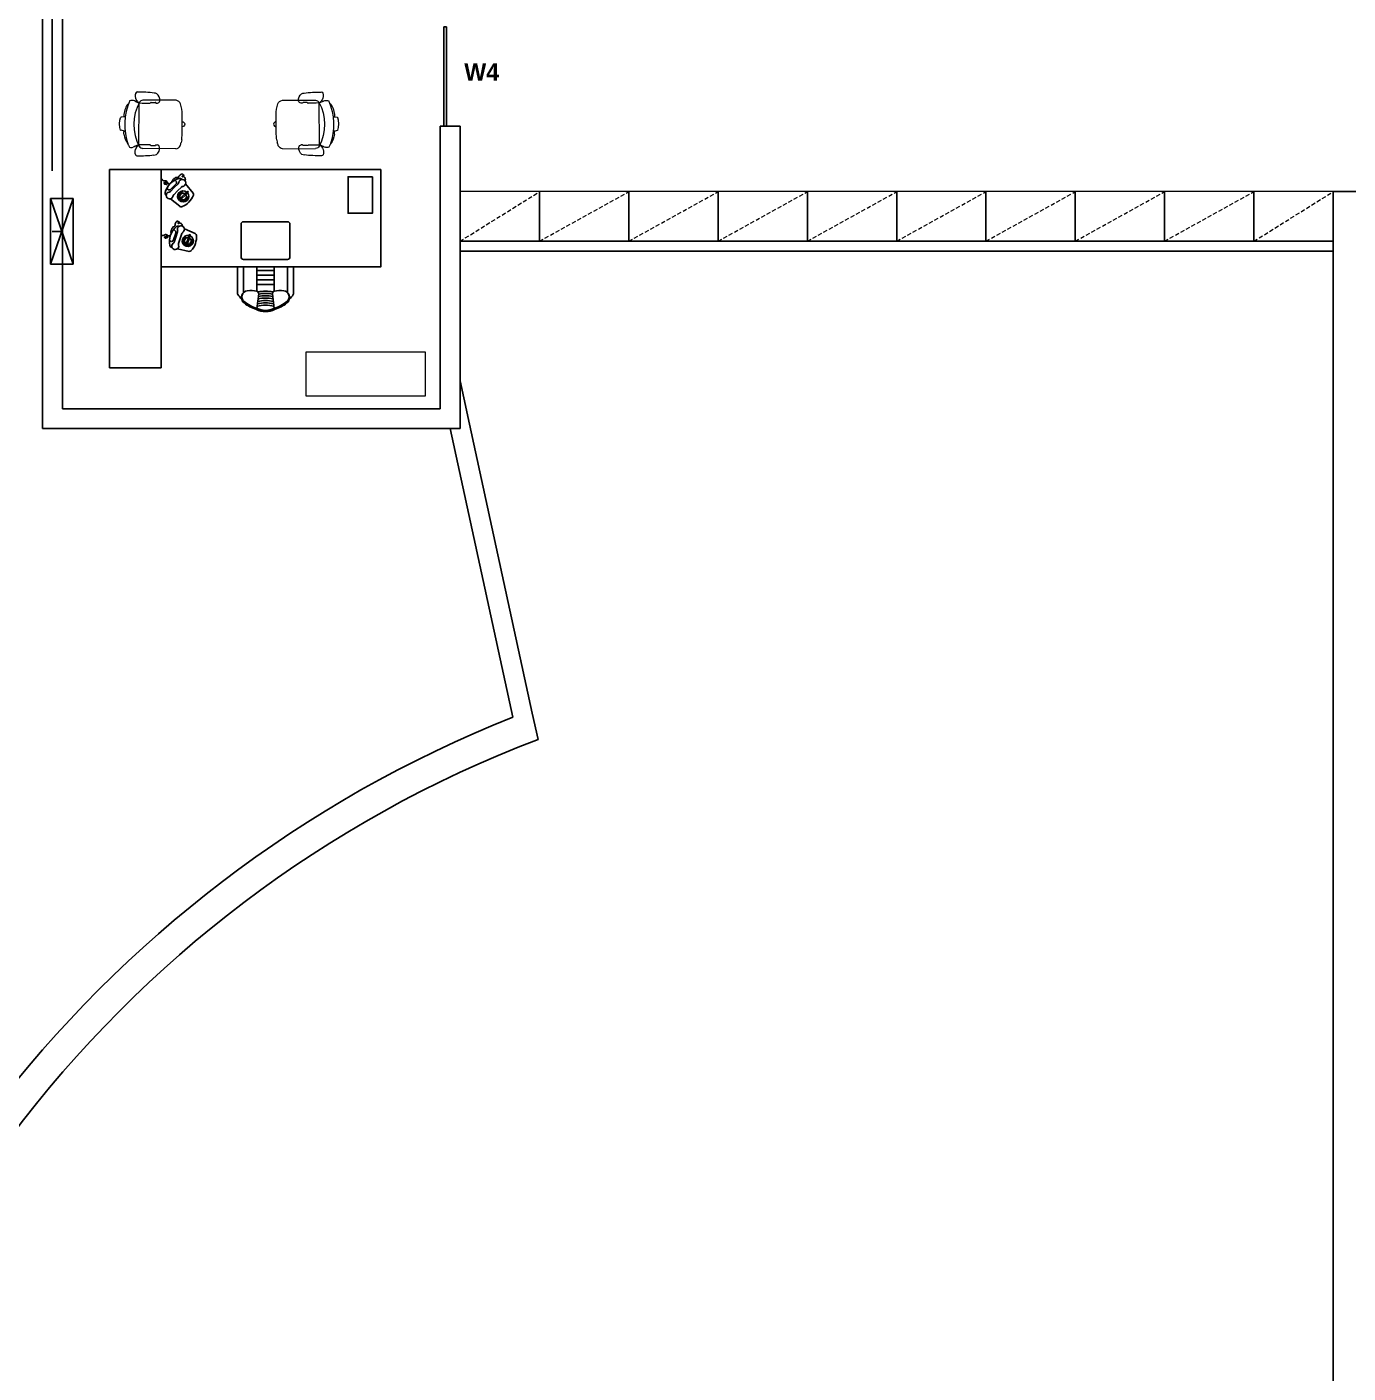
# Model space of a CAD drawing. Header units: inches. Extents: x 482566 to 494966, y -26460 to -22226.
# Drawn here: x 484490 to 485089, y -25709 to -25098 of the extents above; entities that cross this region are included whole.
import ezdxf

# ---------------------------------------------------------------- set-up
doc = ezdxf.new("R2010")
doc.units = ezdxf.units.IN
doc.header["$LTSCALE"] = 15
doc.header["$MEASUREMENT"] = 0
doc.linetypes.add('HIDDEN2', pattern=[0.1875, 0.125, -0.0625])
doc.linetypes.add('TRATTEGGIATA2', pattern=[9.525, 6.35, -3.175])
doc.layers.add('A-furniture', color=50, linetype='Continuous', lineweight=9)
doc.layers.add('I-ANNO-TEXT', color=7, linetype='Continuous', lineweight=18)
for name, color, linetype in [('furniture', 4, 'Continuous'), ('GLAZING', 4, 'Continuous'), ('I-FURN', 4, 'Continuous'), ('I-WALL-IN', 3, 'Continuous'), ('SUI GAS LINE', 30, 'TRATTEGGIATA2')]:
    doc.layers.add(name, color=color, linetype=linetype)
doc.styles.add('MICRO', font='')
doc.styles.get('MICRO').set_extended_font_data('MicrogrammaSSi', bold=True)

# ---------------------------------------------------------------- blocks, each defined once
blk = doc.blocks.new('A$C756F409C')
at = {"layer": 'A-furniture'}
blk.add_lwpolyline([(0, -0.448), (1.2, -0.448), (1.2, 0), (0, 0)], close=True, dxfattribs=at)
blk = doc.blocks.new('A$C6A0E07C9')
at = {"layer": 'A-furniture'}
for p, q in [((-0.214, 0.272), (0.118, 0.288)), ((-0.269, 0.177), (-0.266, 0.205)), ((-0.012, 0.242), (-0.025, 0.242)), ((-0.011, 0.243), (-0.012, 0.242)), ((-0.008, 0.248), (-0.011, 0.243)), ((-0.011, 0.243), (-0.011, 0.243)), ((0.038, 0.251), (-0.003, 0.25)), ((0.042, 0.251), (0.045, 0.247)), ((0.045, 0.247), (0.046, 0.246)), ((0.046, 0.246), (0.048, 0.245)), ((0.048, 0.245), (0.048, 0.245)), ((0.159, 0.25), (0.179, -0.167)), ((0.315, 0.152), (0.319, 0.129)), ((-0.291, 0.02), (-0.289, 0.029)), ((-0.288, 0.01), (-0.291, 0.02)), ((-0.289, 0.029), (-0.284, 0.038)), ((-0.282, 0.002), (-0.288, 0.01)), ((-0.284, 0.038), (-0.276, 0.044)), ((-0.274, -0.003), (-0.282, 0.002)), ((-0.276, 0.044), (-0.267, 0.046)), ((0.315, 0.121), (0.306, 0.12)), ((0.313, 0.121), (0.347, 0.116)), ((0.351, 0.113), (0.36, 0.088)), ((0.364, 0.015), (0.358, -0.011)), ((0.36, 0.088), (0.366, 0.051)), ((0.366, 0.051), (0.364, 0.015)), ((-0.264, -0.004), (-0.274, -0.003)), ((0.311, -0.022), (0.322, -0.023)), ((0.32, -0.023), (0.355, -0.015)), ((0.355, -0.015), (0.356, -0.013)), ((0.356, -0.013), (0.358, -0.011)), ((-0.189, -0.217), (0.143, -0.2)), ((0.009, -0.176), (-0.004, -0.177)), ((0.009, -0.176), (0.009, -0.176)), ((0.01, -0.176), (0.009, -0.176)), ((0.013, -0.182), (0.01, -0.176)), ((0.059, -0.18), (0.018, -0.183)), ((0.063, -0.179), (0.066, -0.175)), ((0.066, -0.175), (0.067, -0.174)), ((0.067, -0.174), (0.069, -0.173)), ((0.069, -0.173), (0.069, -0.173)), ((0.296, -0.147), (0.284, -0.159))]:
    blk.add_line(p, q, dxfattribs=at)
for centre, radius, start, end in [((-0.21, 0.223), 0.0487, 94.526, 161.0109), ((0.027, 0.278), 0.0792, 129.4999, 189.1152), ((0.007, 0.283), 0.0635, 94.0792, 117.5938), ((0.224, -0.892), 1.257, 92.3594, 100.1757), ((0.117, 0.241), 0.0463, 34.0902, 88.4441), ((0.108, 0.326), 0.0879, 309.6726, 333.0223), ((0.172, 0.345), 0.0192, 28.1256, 89.2436), ((-1.125, 2.793), 2.849, 297.1157, 298.0695), ((-0.92, -0.013), 1.143, 14.0931, 15.0056), ((0.121, 0.323), 0.0749, 330.3794, 24.513), ((0.234, 0.223), 0.0597, 72.5282, 107.7011), ((0.195, 0.222), 0.0806, 25.5198, 45.5387), ((0.182, 0.142), 0.452, 175.5289, 182.0991), ((0.594, -0.035), 0.893, 162.1203, 164.4323), ((-0.022, 0.271), 0.0292, 192.0047, 264.4409), ((-0.004, 0.244), 0.00623, 84.8455, 131.3174), ((0.037, 0.241), 0.0101, 64.5281, 88.6391), ((0.001, 1.553), 1.309, 272.0899, 276.676), ((0.149, 0.274), 0.0211, 279.8693, 313.3434), ((-0.249, 0.025), 0.471, 334.5973, 30.9732), ((0.17, 0.245), 0.0129, 130.1366, 158.0173), ((0.187, 0.181), 0.0779, 100.0525, 108.2672), ((-0.301, 0.026), 0.614, 339.6108, 22.0467), ((0.128, 0.125), 0.189, 8.0925, 40.8276), ((72.219, 3.627), 72.574, 182.76527, 182.92488), ((0.31, 0.129), 0.0088, 301.088, 3.1667), ((0.347, 0.111), 0.00513, 22.8184, 91.0076), ((0.081, -0.062), 0.341, 182.481, 200.7553), ((0.116, -0.038), 0.211, 328.6962, 1.8079), ((0.318, -0.031), 0.00903, 2.1237, 63.3709), ((-0.186, -0.16), 0.0572, 202.8821, 266.1169), ((0.052, -0.207), 0.0792, 176.5782, 236.1936), ((0.002, -0.206), 0.0292, 101.2525, 173.6887), ((0.017, -0.177), 0.00623, 234.376, 280.848), ((0.058, -0.17), 0.0101, 277.0543, 301.1654), ((0.152, -1.479), 1.309, 89.0174, 93.6036), ((0.138, -0.155), 0.0449, 276.7939, 330.1521), ((0.172, -0.191), 0.0211, 52.3501, 85.8241), ((0.197, -0.155), 0.0211, 212.6602, 229.0352), ((0.163, -0.292), 0.122, 63.0548, 80.6357), ((0.136, -0.248), 0.0879, 32.6712, 56.0209), ((0.202, -0.26), 0.0192, 276.4498, 337.5679), ((-0.92, -0.013), 1.143, 350.6964, 351.6126), ((0.149, -0.244), 0.0749, 341.1805, 35.314), ((0.324, 0.055), 0.26, 246.1539, 250.8174), ((0.249, -0.153), 0.0392, 254.2998, 275.9911), ((0.254, -0.14), 0.0518, 269.3553, 293.3788), ((0.031, -0.214), 0.0635, 248.0997, 271.6142), ((0.131, 0.976), 1.257, 265.5178, 273.334)]:
    blk.add_arc(centre, radius, start, end, dxfattribs=at)
blk = doc.blocks.new('A$C129F564C')
at = {"layer": 'furniture'}
for p, q in [((0.888, 1.021), (0.873, 1.14)), ((1.014, 1.14), (1, 1.021)), ((0.714, 0.8), (0.714, 1.015)), ((0.764, 0.8), (0.764, 1.011)), ((0.873, 1), (0.873, 0.8)), ((1.014, 1), (1.014, 0.8)), ((1.124, 0.8), (1.124, 1.011)), ((1.174, 0.8), (1.174, 1.015)), ((1.014, 0.944), (0.873, 0.944)), ((1.014, 0.906), (0.873, 0.906)), ((1.014, 0.868), (0.873, 0.868)), ((1.014, 0.83), (0.873, 0.83)), ((1.571, 0.673), (1.665, 0.651)), ((1.679, 0.524), (1.698, 0.578)), ((1.711, 0.64), (1.713, 0.639)), ((1.731, 0.587), (1.722, 0.59)), ((1.609, 0.487), (1.521, 0.527)), ((1.655, 0.467), (1.653, 0.468)), ((1.7, 0.497), (1.691, 0.5)), ((1.647, 0.303), (1.722, 0.242)), ((1.6, 0.12), (1.538, 0.194)), ((1.679, 0.122), (1.719, 0.163)), ((1.753, 0.156), (1.746, 0.163)), ((1.758, 0.212), (1.76, 0.21)), ((1.631, 0.081), (1.63, 0.083)), ((1.686, 0.089), (1.679, 0.095))]:
    blk.add_line(p, q, dxfattribs=at)
for points in [[(1.12, 1.083, 0.106121), (1.014, 1.14, 0.249834), (0.873, 1.14, 0.106121), (0.768, 1.083)], [(0.748, 1.064, 0.042822), (0.717, 1.027)], [(1.17, 1.027, 0.042822), (1.14, 1.064, 0.249834)]]:
    blk.add_lwpolyline(points, format="xyb", dxfattribs=at)
for points in [[(0, 0), (0, 0.8), (1.8, 0.8), (1.8, 0)], [(1.568, 0.557), (1.575, 0.555), (1.569, 0.535), (1.561, 0.537)], [(1.583, 0.608), (1.593, 0.605), (1.579, 0.566), (1.57, 0.57)], [(0.067, 0.06), (0.067, 0.36), (0.267, 0.36), (0.267, 0.06)], [(1.629, 0.24), (1.637, 0.233), (1.608, 0.204), (1.601, 0.211)], [(1.593, 0.201), (1.599, 0.195), (1.584, 0.18), (1.579, 0.186)]]:
    blk.add_lwpolyline(points, close=True, dxfattribs=at)
for points in [[(1.124, 0.429), (0.764, 0.429, -0.414214), (0.744, 0.449), (0.744, 0.719, -0.414214), (0.764, 0.739), (1.124, 0.739, -0.414214), (1.144, 0.719), (1.144, 0.449, -0.414214)], [(1.657, 0.609), (1.643, 0.567), (1.629, 0.525, -0.162278), (1.621, 0.515, 2), (1.665, 0.501, -0.162278), (1.665, 0.513), (1.679, 0.555), (1.693, 0.597, -0.162278), (1.7, 0.606, 2), (1.657, 0.621, -0.162278)], [(1.696, 0.208), (1.665, 0.176), (1.634, 0.145, -0.162278), (1.623, 0.14, 2), (1.655, 0.107, -0.162278), (1.661, 0.118), (1.692, 0.15), (1.723, 0.181, -0.162278), (1.734, 0.186, 2), (1.702, 0.218, -0.162278)]]:
    blk.add_lwpolyline(points, format="xyb", close=True, dxfattribs=at)
for points in [[(1.727, 0.555), (1.731, 0.545), (1.734, 0.545), (1.736, 0.545), (1.742, 0.545), (1.744, 0.545), (1.746, 0.544), (1.747, 0.545), (1.749, 0.545), (1.753, 0.547), (1.755, 0.547), (1.765, 0.552), (1.768, 0.554), (1.771, 0.556), (1.771, 0.558), (1.771, 0.559), (1.769, 0.561), (1.766, 0.562), (1.766, 0.563), (1.763, 0.563), (1.762, 0.565), (1.752, 0.56), (1.75, 0.56), (1.747, 0.56), (1.744, 0.558), (1.747, 0.553), (1.747, 0.551), (1.747, 0.549), (1.747, 0.547), (1.747, 0.545), (1.751, 0.538), (1.753, 0.537), (1.755, 0.537), (1.758, 0.536), (1.759, 0.535), (1.76, 0.533), (1.764, 0.535), (1.766, 0.534), (1.768, 0.535), (1.769, 0.537), (1.77, 0.538), (1.775, 0.541), (1.778, 0.541), (1.781, 0.543), (1.783, 0.543), (1.785, 0.543), (1.787, 0.543), (1.789, 0.543), (1.791, 0.543), (1.793, 0.541), (1.796, 0.54), (1.799, 0.538), (1.8, 0.538)], [(1.628, 0.465), (1.628, 0.464), (1.629, 0.464), (1.626, 0.458), (1.627, 0.457), (1.626, 0.456), (1.626, 0.456), (1.626, 0.455), (1.626, 0.455), (1.626, 0.454), (1.628, 0.453), (1.628, 0.453), (1.63, 0.452), (1.629, 0.451), (1.631, 0.45), (1.63, 0.45), (1.632, 0.449), (1.632, 0.448), (1.633, 0.448), (1.633, 0.448), (1.634, 0.447), (1.634, 0.446), (1.635, 0.445), (1.634, 0.444), (1.638, 0.443), (1.638, 0.443), (1.642, 0.441), (1.642, 0.442), (1.646, 0.44), (1.646, 0.441), (1.657, 0.437), (1.657, 0.438), (1.658, 0.437), (1.658, 0.438), (1.659, 0.438), (1.66, 0.439), (1.66, 0.438), (1.661, 0.441), (1.661, 0.442), (1.661, 0.443), (1.66, 0.443), (1.66, 0.444), (1.659, 0.444), (1.659, 0.445), (1.658, 0.445), (1.658, 0.443), (1.657, 0.444), (1.656, 0.442), (1.656, 0.442), (1.655, 0.441), (1.655, 0.441), (1.655, 0.44), (1.654, 0.44), (1.654, 0.439), (1.653, 0.439), (1.653, 0.438), (1.653, 0.438), (1.651, 0.434), (1.651, 0.434), (1.651, 0.433), (1.652, 0.433), (1.651, 0.432), (1.653, 0.431), (1.653, 0.431), (1.655, 0.43), (1.655, 0.429), (1.659, 0.428), (1.658, 0.428), (1.66, 0.427), (1.66, 0.427), (1.666, 0.424), (1.666, 0.425), (1.667, 0.425), (1.668, 0.426), (1.669, 0.425), (1.669, 0.426), (1.671, 0.426), (1.671, 0.428), (1.672, 0.427), (1.673, 0.428), (1.674, 0.428), (1.675, 0.429), (1.675, 0.429), (1.676, 0.431), (1.676, 0.43), (1.677, 0.431), (1.677, 0.431), (1.678, 0.433), (1.679, 0.433), (1.679, 0.435), (1.678, 0.435), (1.679, 0.437), (1.679, 0.437), (1.68, 0.438), (1.68, 0.438), (1.682, 0.442), (1.682, 0.441), (1.684, 0.446), (1.684, 0.446), (1.684, 0.448), (1.684, 0.448), (1.685, 0.451), (1.685, 0.452), (1.685, 0.453), (1.685, 0.453), (1.686, 0.456), (1.686, 0.456), (1.686, 0.457), (1.686, 0.457), (1.686, 0.458), (1.686, 0.458), (1.687, 0.463), (1.688, 0.463), (1.688, 0.464), (1.688, 0.464), (1.689, 0.466), (1.689, 0.466), (1.69, 0.468), (1.691, 0.468), (1.691, 0.469), (1.691, 0.469), (1.692, 0.47), (1.694, 0.47), (1.694, 0.472), (1.696, 0.471), (1.696, 0.472), (1.697, 0.471), (1.697, 0.472), (1.698, 0.471), (1.699, 0.472), (1.7, 0.472), (1.7, 0.472), (1.701, 0.471), (1.702, 0.473), (1.703, 0.473), (1.703, 0.474), (1.704, 0.474), (1.704, 0.475), (1.705, 0.474), (1.705, 0.476), (1.705, 0.476), (1.706, 0.478), (1.706, 0.478), (1.707, 0.479), (1.707, 0.479), (1.708, 0.481), (1.708, 0.481), (1.709, 0.482), (1.709, 0.482), (1.71, 0.484), (1.71, 0.484), (1.71, 0.485), (1.711, 0.485), (1.715, 0.497), (1.715, 0.497), (1.716, 0.498), (1.716, 0.497), (1.717, 0.499), (1.717, 0.499), (1.718, 0.501), (1.718, 0.501), (1.719, 0.503), (1.718, 0.503), (1.718, 0.504), (1.718, 0.504), (1.718, 0.505), (1.718, 0.506), (1.719, 0.508), (1.718, 0.508), (1.721, 0.515), (1.72, 0.515), (1.72, 0.516), (1.72, 0.517), (1.72, 0.518), (1.718, 0.518), (1.719, 0.519), (1.716, 0.52), (1.716, 0.52), (1.714, 0.521)], [(1.735, 0.129), (1.735, 0.118), (1.737, 0.116), (1.739, 0.115), (1.744, 0.113), (1.746, 0.112), (1.747, 0.111), (1.749, 0.111), (1.751, 0.11), (1.755, 0.11), (1.757, 0.109), (1.768, 0.109), (1.772, 0.11), (1.775, 0.11), (1.776, 0.112), (1.776, 0.113), (1.775, 0.115), (1.773, 0.117), (1.773, 0.119), (1.772, 0.12), (1.771, 0.122), (1.76, 0.122), (1.758, 0.123), (1.756, 0.124), (1.752, 0.124), (1.752, 0.118), (1.751, 0.116), (1.751, 0.114), (1.75, 0.112), (1.749, 0.111), (1.749, 0.103), (1.751, 0.101), (1.753, 0.1), (1.755, 0.098), (1.756, 0.096), (1.756, 0.095), (1.759, 0.095), (1.761, 0.093), (1.763, 0.093), (1.765, 0.094), (1.767, 0.095), (1.773, 0.095), (1.774, 0.094), (1.778, 0.094), (1.78, 0.093), (1.782, 0.092), (1.784, 0.091), (1.786, 0.091), (1.788, 0.089), (1.788, 0.087), (1.79, 0.085), (1.792, 0.081), (1.794, 0.081), (1.796, 0.081), (1.8, 0.081)], [(1.607, 0.091), (1.606, 0.091), (1.607, 0.091), (1.602, 0.086), (1.602, 0.086), (1.601, 0.085), (1.601, 0.084), (1.601, 0.084), (1.601, 0.083), (1.6, 0.083), (1.602, 0.081), (1.601, 0.081), (1.602, 0.079), (1.601, 0.078), (1.603, 0.077), (1.602, 0.077), (1.603, 0.075), (1.603, 0.075), (1.604, 0.074), (1.603, 0.074), (1.604, 0.073), (1.603, 0.072), (1.604, 0.071), (1.603, 0.07), (1.606, 0.067), (1.606, 0.067), (1.609, 0.064), (1.609, 0.064), (1.612, 0.062), (1.612, 0.062), (1.62, 0.054), (1.62, 0.054), (1.621, 0.054), (1.622, 0.054), (1.623, 0.053), (1.623, 0.054), (1.624, 0.054), (1.626, 0.056), (1.626, 0.056), (1.626, 0.057), (1.626, 0.058), (1.626, 0.059), (1.625, 0.059), (1.626, 0.06), (1.625, 0.06), (1.624, 0.059), (1.623, 0.06), (1.622, 0.058), (1.621, 0.059), (1.621, 0.058), (1.62, 0.058), (1.619, 0.057), (1.619, 0.058), (1.618, 0.057), (1.618, 0.057), (1.617, 0.057), (1.617, 0.057), (1.614, 0.054), (1.614, 0.054), (1.613, 0.053), (1.614, 0.052), (1.613, 0.052), (1.615, 0.05), (1.614, 0.05), (1.616, 0.048), (1.615, 0.047), (1.618, 0.045), (1.617, 0.045), (1.618, 0.044), (1.618, 0.043), (1.623, 0.039), (1.623, 0.039), (1.624, 0.038), (1.625, 0.039), (1.626, 0.038), (1.626, 0.039), (1.627, 0.038), (1.629, 0.039), (1.63, 0.038), (1.63, 0.039), (1.632, 0.038), (1.633, 0.039), (1.633, 0.039), (1.634, 0.04), (1.635, 0.039), (1.636, 0.04), (1.636, 0.039), (1.638, 0.041), (1.638, 0.041), (1.639, 0.042), (1.638, 0.042), (1.64, 0.044), (1.64, 0.044), (1.641, 0.044), (1.642, 0.044), (1.645, 0.047), (1.645, 0.046), (1.648, 0.05), (1.648, 0.05), (1.649, 0.051), (1.649, 0.052), (1.652, 0.054), (1.652, 0.054), (1.653, 0.055), (1.652, 0.056), (1.655, 0.058), (1.654, 0.058), (1.655, 0.059), (1.655, 0.059), (1.656, 0.06), (1.655, 0.06), (1.659, 0.064), (1.659, 0.064), (1.66, 0.065), (1.66, 0.064), (1.662, 0.066), (1.662, 0.065), (1.664, 0.067), (1.664, 0.066), (1.665, 0.067), (1.665, 0.067), (1.666, 0.068), (1.668, 0.067), (1.669, 0.068), (1.67, 0.067), (1.671, 0.067), (1.672, 0.067), (1.672, 0.067), (1.673, 0.066), (1.673, 0.067), (1.674, 0.066), (1.674, 0.066), (1.675, 0.065), (1.677, 0.066), (1.677, 0.066), (1.678, 0.066), (1.679, 0.066), (1.679, 0.066), (1.68, 0.066), (1.681, 0.067), (1.681, 0.067), (1.682, 0.069), (1.683, 0.068), (1.683, 0.069), (1.684, 0.069), (1.685, 0.071), (1.686, 0.07), (1.686, 0.071), (1.687, 0.071), (1.688, 0.073), (1.689, 0.072), (1.69, 0.073), (1.69, 0.073), (1.699, 0.082), (1.699, 0.081), (1.7, 0.082), (1.7, 0.082), (1.701, 0.083), (1.702, 0.083), (1.703, 0.084), (1.703, 0.084), (1.705, 0.086), (1.704, 0.086), (1.705, 0.087), (1.705, 0.087), (1.706, 0.088), (1.705, 0.088), (1.707, 0.09), (1.707, 0.09), (1.712, 0.096), (1.712, 0.096), (1.712, 0.097), (1.712, 0.097), (1.713, 0.098), (1.711, 0.099), (1.712, 0.1), (1.71, 0.102), (1.71, 0.102), (1.709, 0.103)]]:
    blk.add_lwpolyline(points, dxfattribs=at)
for centre, radius in [((1.545, 0.583), 0.00669), ((1.547, 0.599), 0.00669), ((1.555, 0.613), 0.00669), ((1.581, 0.587), 0.0275), ((1.569, 0.622), 0.00669), ((1.585, 0.624), 0.00669), ((1.6, 0.618), 0.00669), ((1.607, 0.562), 0.00669), ((1.612, 0.607), 0.00669), ((1.616, 0.576), 0.00669), ((1.617, 0.592), 0.00669), ((1.584, 0.234), 0.00669), ((1.593, 0.248), 0.00669), ((1.619, 0.222), 0.0275), ((1.607, 0.257), 0.00669), ((1.623, 0.258), 0.00669), ((1.638, 0.253), 0.00669), ((1.65, 0.242), 0.00669), ((1.655, 0.226), 0.00669), ((1.631, 0.188), 0.00669), ((1.644, 0.196), 0.00669), ((1.653, 0.21), 0.00669)]:
    blk.add_circle(centre, radius, dxfattribs=at)
for centre, radius, start, end in [((0.953, 0.866), 0.295, 106.4736, 128.8568), ((0.944, 1.007), 0.16, 62.317, 117.683), ((0.944, 1.007), 0.15, 61.9455, 118.0545), ((0.944, 1.429), 0.315, 257.44, 282.56), ((0.935, 0.866), 0.295, 51.1432, 73.5264), ((0.734, 1.015), 0.02, 145.756, 180), ((0.804, 1.052), 0.057, 128.8568, 224.8513), ((0.8, 1.045), 0.05, 130.5056, 262.9259), ((0.822, 1.217), 0.223, 262.9259, 283.1474), ((0.868, 1.019), 0.02, 283.1474, 7.0328), ((0.944, 1.41), 0.315, 257.8911, 282.1089), ((0.944, 1.391), 0.315, 258.341, 281.659), ((0.944, 1.371), 0.315, 258.7898, 281.2102), ((0.944, 1.314), 0.315, 258.8202, 281.1798), ((0.944, 1.352), 0.315, 259.2374, 280.7626), ((0.944, 1.333), 0.315, 259.6838, 280.3162), ((1.02, 1.019), 0.02, 172.9672, 256.8526), ((1.066, 1.217), 0.223, 256.8526, 277.0741), ((1.087, 1.045), 0.05, 277.0741, 49.4944), ((1.084, 1.052), 0.057, 315.1487, 51.1432), ((1.154, 1.015), 0.02, 0, 34.244), ((1.671, 0.557), 0.161, 137.169, 185.299), ((1.567, 0.654), 0.019, 76.7496, 137.169), ((1.581, 0.587), 0.0455, 257.6369, 247.6634), ((1.569, 0.592), 0.162, 310.8008, 11.6672), ((1.716, 0.572), 0.019, 71.234, 161.234), ((1.709, 0.621), 0.019, 11.6672, 76.7496), ((1.529, 0.544), 0.019, 185.299, 245.7184), ((1.663, 0.484), 0.019, 245.7184, 310.8008), ((1.697, 0.518), 0.019, 161.234, 251.234), ((1.686, 0.155), 0.161, 110.935, 159.065), ((1.619, 0.222), 0.0455, 231.4029, 221.4294), ((1.635, 0.289), 0.019, 50.5156, 110.935), ((1.553, 0.206), 0.019, 159.065, 219.4844), ((1.61, 0.231), 0.162, 284.5668, 345.4332), ((1.692, 0.109), 0.019, 135, 225), ((1.733, 0.149), 0.019, 45, 135), ((1.748, 0.195), 0.019, 345.4332, 50.5156), ((1.646, 0.093), 0.019, 219.4844, 284.5668)]:
    blk.add_arc(centre, radius, start, end, dxfattribs=at)

msp = doc.modelspace()

# ---------------------------------------------------------------- linework, layer by layer
at = {"ltscale": 3}
for p, q in [((484511.11, -25176.07), (484500.89, -25176.07)), ((484500.89, -25176.07), (484500.89, -25205.93)), ((484511.11, -25205.93), (484500.89, -25176.07)), ((484500.89, -25176.07), (484500.89, -25205.93)), ((484500.89, -25205.93), (484511.11, -25176.07)), ((484511.11, -25205.93), (484511.11, -25176.07)), ((484500.89, -25205.93), (484511.11, -25205.93))]:
    msp.add_line(p, q, dxfattribs=at)
for p, q in [((484688.34, -25266.6, 6.93), (484686.64, -25258.76, 6.93)), ((484690.93, -25278.56, 6.93), (484688.34, -25266.6, 6.93)), ((484710.56, -25411.47, 6.93), (484682.14, -25280.47, 6.93)), ((484719.35, -25409.56, 6.93), (484690.93, -25278.56, 6.93)), ((484721.95, -25421.52, 6.93), (484719.35, -25409.56, 6.93))]:
    msp.add_line(p, q)
for radius, start, end in [(553.5, 111.63752, 173.95961), (540, 110.9074, 175.24701)]:
    msp.add_arc((484914.65, -25925.97, 6.93), radius, start, end)
at = {"layer": 'A-furniture', "linetype": 'HIDDEN2'}
for p, q in [((484686.56, -25195.48, 6.93), (484722.64, -25172.98, 6.93)), ((484722.64, -25195.48, 6.93), (484763.14, -25172.98, 6.93)), ((484763.14, -25195.48, 6.93), (484803.64, -25172.98, 6.93)), ((484803.64, -25195.48, 6.93), (484844.14, -25172.98, 6.93)), ((484844.14, -25195.48, 6.93), (484884.64, -25172.98, 6.93)), ((484884.64, -25195.48, 6.93), (484925.14, -25172.98, 6.93)), ((484925.14, -25195.48, 6.93), (484965.64, -25172.98, 6.93)), ((484965.64, -25195.48, 6.93), (485006.14, -25172.98, 6.93)), ((485006.14, -25195.48, 6.93), (485046.64, -25172.98, 6.93)), ((485046.64, -25195.48, 6.93), (485082.64, -25172.98, 6.93))]:
    msp.add_line(p, q, dxfattribs=at)
at = {"layer": 'A-furniture', "elevation": 6.93}
for points in [[(484686.56, -25195.48), (484722.64, -25195.48), (484722.64, -25172.98), (484686.64, -25172.98)], [(485087.14, -25172.98), (485046.64, -25172.98), (485046.64, -25195.48), (485082.64, -25195.48)]]:
    msp.add_lwpolyline(points, dxfattribs=at)
for points in [[(484763.14, -25195.48), (484763.14, -25172.98), (484722.64, -25172.98), (484722.64, -25195.48)], [(484803.64, -25195.48), (484803.64, -25172.98), (484763.14, -25172.98), (484763.14, -25195.48)], [(484844.14, -25195.48), (484844.14, -25172.98), (484803.64, -25172.98), (484803.64, -25195.48)], [(484884.64, -25195.48), (484884.64, -25172.98), (484844.14, -25172.98), (484844.14, -25195.48)], [(484925.14, -25195.48), (484925.14, -25172.98), (484884.64, -25172.98), (484884.64, -25195.48)], [(484965.64, -25195.48), (484965.64, -25172.98), (484925.14, -25172.98), (484925.14, -25195.48)], [(485006.14, -25195.48), (485006.14, -25172.98), (484965.64, -25172.98), (484965.64, -25195.48)], [(485046.64, -25195.48), (485046.64, -25172.98), (485006.14, -25172.98), (485006.14, -25195.48)]]:
    msp.add_lwpolyline(points, close=True, dxfattribs=at)
at = {"layer": 'GLAZING', "elevation": 6.93}
for points in [[(484679.16, -25143.22), (484679.16, -25098.22)], [(484679.16, -25098.22), (484680.51, -25098.22)], [(484680.51, -25143.22), (484680.51, -25098.22)]]:
    msp.add_lwpolyline(points, dxfattribs=at)
at = {"layer": 'I-FURN', "elevation": -58.2}
msp.add_lwpolyline([(484527.59, -25162.86), (484550.99, -25162.86), (484550.99, -25252.86), (484527.59, -25252.86)], close=True, dxfattribs=at)
at = {"layer": 'I-WALL-IN'}
for p, q in [((484497.2, -23671.72, 6.93), (484497.2, -25280.47, 6.93)), ((484506.2, -25012.72, 6.93), (484506.2, -25271.47, 6.93)), ((484677.64, -25143.22, 6.93), (484677.64, -25266.97, 6.93)), ((484682.14, -25143.22, 6.93), (484686.64, -25143.22, 6.93)), ((484686.64, -25143.22, 6.93), (484686.64, -25266.97, 6.93)), ((485082.64, -25177.48, 6.93), (485082.64, -25172.98, 6.93)), ((485087.14, -25172.98, 6.93), (485082.64, -25172.98, 6.93)), ((484677.64, -25271.47, 6.93), (484506.2, -25271.47, 6.93)), ((484677.64, -25266.97, 6.93), (484677.64, -25271.47, 6.93)), ((484686.64, -25266.97, 6.93), (484686.64, -25280.47, 6.93)), ((484682.14, -25280.47, 6.93), (484497.2, -25280.47, 6.93)), ((484682.14, -25280.47, 6.93), (484686.64, -25280.47, 6.93)), ((485082.64, -25330.48, 6.93), (485082.64, -25325.98, 6.93)), ((485082.64, -25655.83, 6.93), (485082.64, -25651.33, 6.93))]:
    msp.add_line(p, q, dxfattribs=at)
at = {"layer": 'I-WALL-IN', "elevation": 6.93}
for points in [[(484682.14, -25143.22), (484677.64, -25143.22)], [(485169.25, -25172.98), (485087.14, -25172.98)], [(485082.64, -25177.48), (485082.64, -25325.98)], [(484686.56, -25195.48), (485082.64, -25195.48)], [(484686.64, -25199.98), (485082.64, -25199.98)], [(485082.64, -25330.48), (485082.64, -25651.33)], [(485082.64, -25655.83), (485082.64, -25973.47)]]:
    msp.add_lwpolyline(points, dxfattribs=at)
at = {"layer": 'SUI GAS LINE'}
for p, q in [((484501.5, -24211), (484501.5, -25191)), ((484501.5, -25191), (484506, -25191))]:
    msp.add_line(p, q, dxfattribs=at)

# ---------------------------------------------------------------- block references
at = {"xscale": -45, "yscale": 45, "zscale": 45, "rotation": 359.9999997753175}
msp.add_blockref('A$C756F409C', (484670.74, -25245.63, -50.17), dxfattribs=at)
at = {"layer": 'A-furniture'}
for p, xscale, yscale, zscale, rotation in [((484548.68, -25140.79, -58.2), 45.00000000027777, 45.00000000027777, 45.00000000027777, 176.8565271613339), ((484615.06, -25140.79, -58.2), -45.00000000027777, 45, 45, 183.1434728386661)]:
    msp.add_blockref('A$C6A0E07C9', p, dxfattribs=dict(at, xscale=xscale, yscale=yscale, zscale=zscale, rotation=rotation))
at = {"layer": 'furniture', "xscale": 55.33161534353492, "yscale": 55.33161534353492, "zscale": 55.33161534353492, "rotation": 180}
msp.add_blockref('A$C129F564C', (484650.58, -25162.86, -58.2), dxfattribs=at)

# ---------------------------------------------------------------- texts
at = {"layer": 'I-ANNO-TEXT', "insert": (484688.51, -25114.76, 6.93), "char_height": 7.875, "attachment_point": 1, "style": 'MICRO'}
msp.add_mtext_dynamic_manual_height_columns('{\\fBahnschrift Light|b1|i0|c0|p34;W4}', width=7.4099, gutter_width=1.5, heights=[0], dxfattribs=at)

doc.saveas('drawing.dxf')
